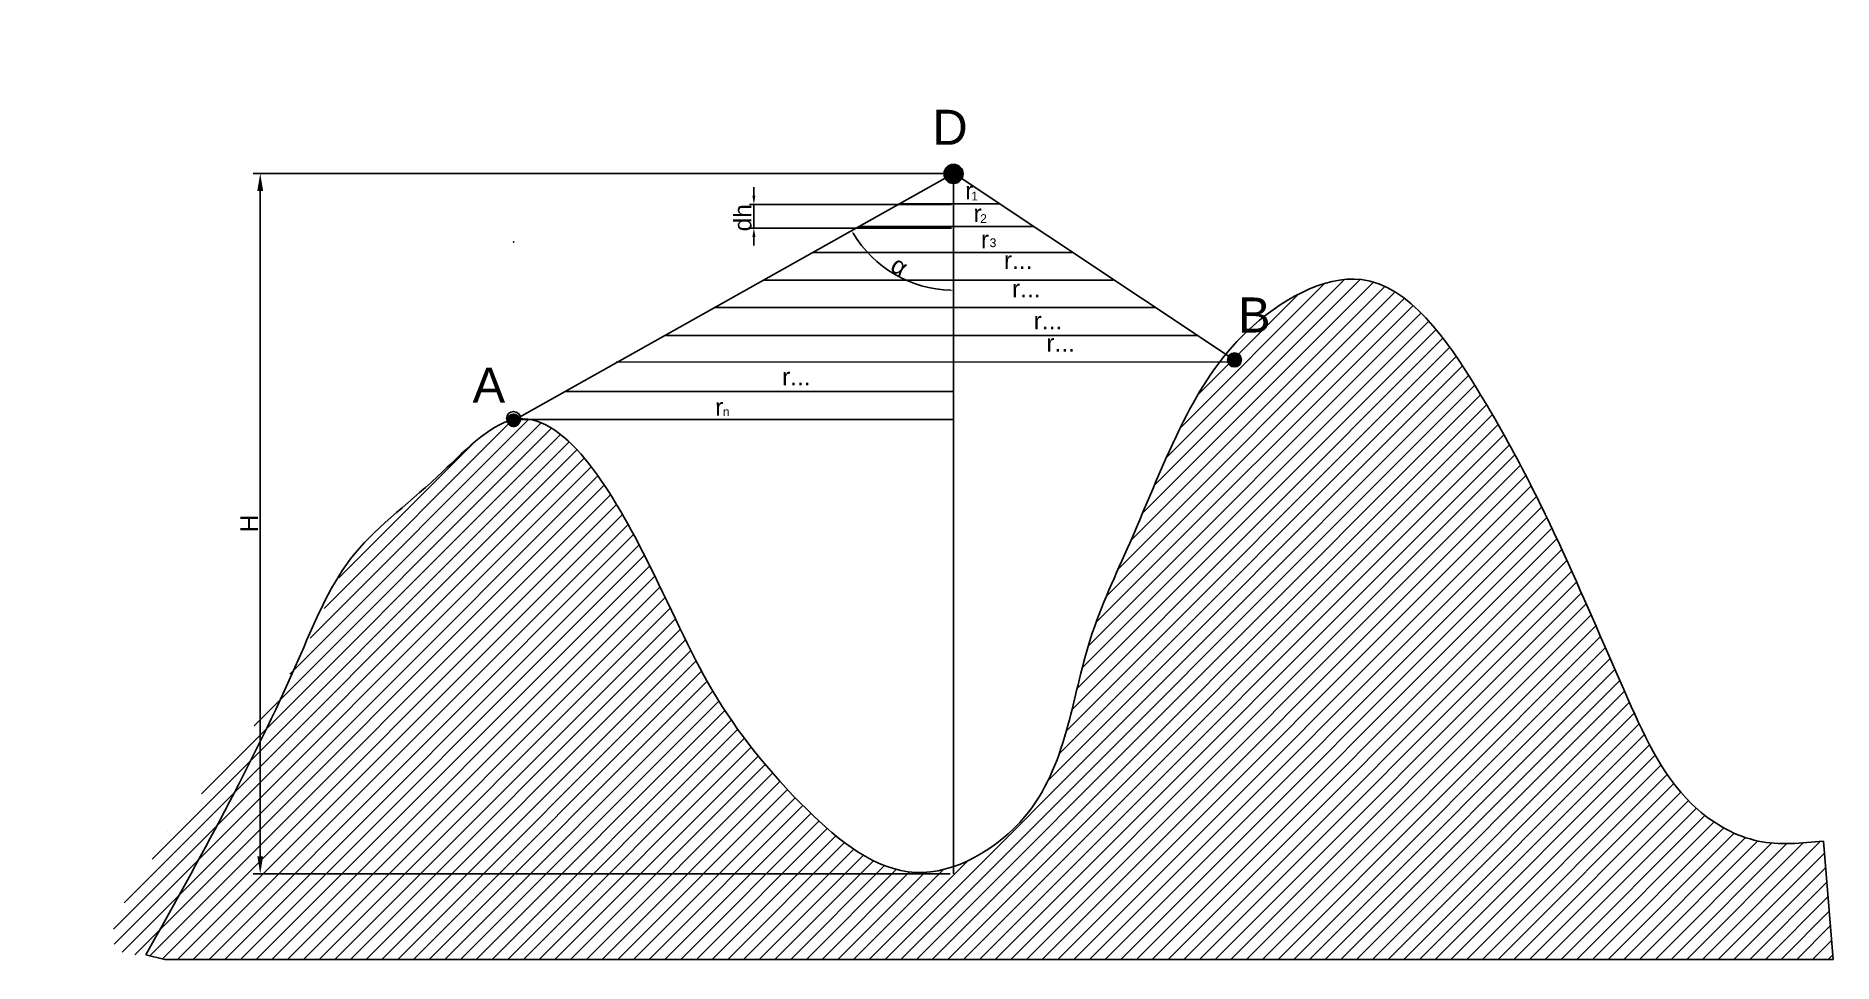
# Model space of a CAD drawing. Header units: millimetres. Extents: x -157 to 356, y 9 to 274.
import ezdxf

# ---------------------------------------------------------------- set-up
doc = ezdxf.new("R2010")
doc.units = ezdxf.units.MM
doc.styles.add('Annotative', font='arial.ttf')
doc.styles.get("Standard").update_dxf_attribs({"font": 'arial.ttf'})
doc.dimstyles.new('ISO-25', dxfattribs={"dimtxt": 2.5, "dimasz": 10, "dimexe": 1.245, "dimexo": 0.625, "dimtad": 1, "dimlfac": 0.985, "dimtxsty": 'Standard', "dimcen": 2.5, "dimadec": 0, "dimazin": 0, "dimtfac": 1, "dimtmove": 0, "dimatfit": 3, "dimfxl": 1, "dimarcsym": 0})

# ---------------------------------------------------------------- blocks, each defined once
blk = doc.blocks.new('*D47')
at = {"color": 0, "lineweight": -2, "ltscale": 2}
blk.add_arc((105.3, 234.52), 33.33, 210.6177, 268.6719, dxfattribs=at)
at = {"color": 0}
for points in [[(76.73, 217.61), (76.51, 217.48), (76.23, 218.21)], [(104.53, 201.07), (104.53, 201.32), (105.3, 201.19)]]:
    blk.add_solid(points, dxfattribs=at)
at = {"layer": 'Defpoints', "color": 0}
for p in [(105.3, 234.52), (105.3, 234.21), (83.67, 209.16), (-20.37, 164.02), (105.3, 34.61)]:
    blk.add_point(p, dxfattribs=at)
at = {"color": 0, "insert": (89.84, 208.11), "char_height": 5, "attachment_point": 5, "rotation": 329.6448, "style": 'Annotative'}
blk.add_mtext('α', dxfattribs=at)
blk = doc.blocks.new('*D46')
at = {"color": 0, "lineweight": -2}
for p, q in [((104.48, 234.58), (-94.74, 234.58)), ((-92.74, 229.58), (-92.74, 39.61)), ((104.3, 34.61), (-94.74, 34.61))]:
    blk.add_line(p, q, dxfattribs=at)
at = {"color": 0}
for points in [[(-91.91, 229.58), (-93.57, 229.58), (-92.74, 234.58)], [(-93.57, 39.61), (-91.91, 39.61), (-92.74, 34.61)]]:
    blk.add_solid(points, dxfattribs=at)
at = {"layer": 'Defpoints', "color": 0}
for p in [(105.48, 234.58), (-92.74, 34.61), (105.3, 34.61)]:
    blk.add_point(p, dxfattribs=at)
at = {"color": 0, "insert": (-95.87, 134.6), "char_height": 5, "attachment_point": 5, "rotation": 90}
blk.add_mtext('H', dxfattribs=at)
blk = doc.blocks.new('*D52')
at = {"color": 0, "lineweight": -2}
for p, q in [((48.26, 228.16), (48.26, 230.66)), ((104.67, 225.66), (47.01, 225.66)), ((48.26, 225.66), (48.26, 218.95)), ((104.67, 218.95), (47.01, 218.95)), ((48.26, 216.45), (48.26, 213.95))]:
    blk.add_line(p, q, dxfattribs=at)
at = {"color": 0}
for points in [[(47.84, 228.16), (48.68, 228.16), (48.26, 225.66)], [(48.68, 216.45), (47.84, 216.45), (48.26, 218.95)]]:
    blk.add_solid(points, dxfattribs=at)
at = {"layer": 'Defpoints', "color": 0}
for p in [(105.3, 225.66), (48.26, 218.95), (105.3, 218.95)]:
    blk.add_point(p, dxfattribs=at)
at = {"color": 0, "insert": (45.09, 221.9), "char_height": 5, "attachment_point": 5, "rotation": 90}
blk.add_mtext('dh', dxfattribs=at)
blk = doc.blocks.new('*D48')
at = {"layer": 'Defpoints', "color": 0}
for p in [(109.45, 239.11), (124.02, 226.55), (124.02, 184.67)]:
    blk.add_point(p, dxfattribs=at)
at = {"color": 0, "insert": (109.77, 229.67), "char_height": 5, "attachment_point": 5}
blk.add_mtext('r', dxfattribs=at)
blk = doc.blocks.new('*D19')
at = {"layer": 'Defpoints', "color": 0}
for p in [(166.59, 252.11), (105.3, 250.52), (166.59, 198.56)]:
    blk.add_point(p, dxfattribs=at)
at = {"color": 0, "insert": (126.07, 201.68), "char_height": 5, "attachment_point": 5}
blk.add_mtext('r...', dxfattribs=at)
blk = doc.blocks.new('*D22')
at = {"layer": 'Defpoints', "color": 0}
for p in [(105.3, 242.86), (176.93, 245.47), (176.93, 189.38)]:
    blk.add_point(p, dxfattribs=at)
at = {"color": 0, "insert": (132.27, 192.5), "char_height": 5, "attachment_point": 5}
blk.add_mtext('r...', dxfattribs=at)
blk = doc.blocks.new('*D25')
at = {"layer": 'Defpoints', "color": 0}
for p in [(182.71, 236.43), (105.3, 234.52), (182.71, 183.02)]:
    blk.add_point(p, dxfattribs=at)
at = {"color": 0, "insert": (135.89, 186.15), "char_height": 5, "attachment_point": 5}
blk.add_mtext('r...', dxfattribs=at)
blk = doc.blocks.new('*D28')
at = {"layer": 'Defpoints', "color": 0}
for p in [(85.21, 229.43), (-1.8, 225.36), (85.21, 173.41)]:
    blk.add_point(p, dxfattribs=at)
at = {"color": 0, "insert": (60.4, 176.54), "char_height": 5, "attachment_point": 5}
blk.add_mtext('r...', dxfattribs=at)
blk = doc.blocks.new('*D54')
at = {"layer": 'Defpoints', "color": 0}
for p in [(104.2, 273.8), (117.08, 273.8), (117.08, 220.02)]:
    blk.add_point(p, dxfattribs=at)
at = {"color": 0, "insert": (112.15, 223.15), "char_height": 5, "attachment_point": 5}
blk.add_mtext('r', dxfattribs=at)
blk = doc.blocks.new('*D53')
at = {"layer": 'Defpoints', "color": 0}
for p in [(103.64, 266.57), (116.52, 266.57), (116.52, 212.57)]:
    blk.add_point(p, dxfattribs=at)
at = {"color": 0, "insert": (114.27, 215.7), "char_height": 5, "attachment_point": 5}
blk.add_mtext('r', dxfattribs=at)
blk = doc.blocks.new('*D51')
at = {"layer": 'Defpoints', "color": 0}
for p in [(42.47, 214.99), (55.34, 214.99), (55.34, 164.77)]:
    blk.add_point(p, dxfattribs=at)
at = {"color": 0, "insert": (38.36, 167.9), "char_height": 5, "attachment_point": 5}
blk.add_mtext('r', dxfattribs=at)
blk = doc.blocks.new('*D44')
at = {"layer": 'Defpoints', "color": 0}
for p in [(103, 258.91), (164.29, 260.49), (164.29, 206.68)]:
    blk.add_point(p, dxfattribs=at)
at = {"color": 0, "insert": (123.77, 209.8), "char_height": 5, "attachment_point": 5}
blk.add_mtext('r...', dxfattribs=at)

msp = doc.modelspace()

# ---------------------------------------------------------------- hatches: boundary and pattern name
h = msp.add_hatch(color=256)
h.set_gradient(color1=(26, 0, 0), color2=(0, 0, 0), one_color=1)
edge = h.paths.add_edge_path()
edge.add_arc((105.3, 234.215), 2.719, 0, 360)
h = msp.add_hatch()
h.set_pattern_fill('ANSI31', color=256, style=0)
h.set_pattern_definition([(45, (-86.3655, -40.683), (-2.245064, 2.245064), [])])
edge = h.paths.add_edge_path()
edge.add_spline(control_points=[(-125.385, 11.461), (-156.795, 9.125), (-82.484, 79.878), (-70.034, 126.387), (-43.843, 144.717), (-13.182, 178.74), (18.595, 125.554), (34.42, 86.506), (59.922, 54.27), (93.205, 27.167), (136.857, 52.809), (139.587, 94.972), (157.174, 131.439), (169.129, 162.496), (187.217, 191.795), (227.081, 214.836), (258.719, 168.913), (278.827, 128.861), (296.626, 86.945), (311.215, 55.122), (334.596, 42.047), (347.447, 43.332), (353.738, 43.961)], knot_values=[0, 0, 0, 0, 94.4906797, 127.261071, 161.4047519, 188.5929918, 242.3904661, 285.8127783, 329.0714434, 364.9078749, 399.9736446, 454.167209, 483.6113486, 521.6843404, 553.0033725, 588.8879121, 634.4646491, 687.9990105, 732.7829644, 770.2269092, 789.6383285, 808.2560371, 808.2560371, 808.2560371, 808.2560371], degree=3, periodic=0)
edge.add_line((-125.385, 11.461), (-119.979, 10.173))
edge.add_line((-119.979, 10.173), (356.497, 10.173))
edge.add_line((353.738, 43.961), (356.497, 10.173))
h = msp.add_hatch(color=256)
h.set_gradient(color1=(20, 0, 0), color2=(0, 0, 0), one_color=1)
edge = h.paths.add_edge_path()
edge.add_arc((185.511, 181.352), 2, 0, 360)
h = msp.add_hatch(color=256)
h.set_gradient(color1=(20, 0, 0), color2=(0, 0, 0), centered=0.5, one_color=1)
edge = h.paths.add_edge_path()
edge.add_arc((-20.368, 164.057), 2, 0, 360)

# ---------------------------------------------------------------- linework, layer by layer
for p, q in [((105.3, 234.515), (-20.368, 164.024)), ((105.3, 34.614), (105.3, 234.215)), ((105.476, 234.578), (186.046, 180.977)), ((118.39, 225.881), (89.7, 225.881)), ((78.45, 219.385), (128.196, 219.385)), ((65.277, 211.996), (139.265, 211.996)), ((51.115, 204.06), (150.856, 204.06)), ((36.956, 196.287), (162.969, 196.287)), ((175.185, 188.304), (23.14, 188.304)), ((186.046, 180.664), (8.959, 180.746)), ((105.203, 172.282), (-5.745, 172.282)), ((-20.368, 164.338), (105.3, 164.338)), ((-119.289, 46.719), (-119.289, 46.719)), ((-119.289, 46.719), (-119.289, 46.719)), ((353.738, 43.961), (356.497, 10.173)), ((-125.385, 11.461), (-119.979, 10.173)), ((-119.979, 10.173), (356.497, 10.173)), ((-119.979, 10.173), (-119.979, 10.173))]:
    msp.add_line(p, q)
for centre, radius in [((105.3, 234.422), 2.719), ((185.526, 181.319), 2), ((-20.368, 164.594), 2)]:
    msp.add_circle(centre, radius)
at = {"start_tangent": (-0.9972471, -0.0741504)}
msp.add_spline([(-125.385, 11.461), (-82, 95.403), (-66.911, 124.493), (-42.136, 147.986), (-20.368, 164.277), (16.995, 125.57), (36.516, 86.783), (63.44, 52.925), (94.47, 34.997), (125.692, 50.957), (144.423, 101.811), (155.625, 129.041), (171.008, 163.868), (189.084, 189.444), (221.773, 204.249), (254.871, 172.916), (279.798, 125.539), (297.891, 84.573), (317.903, 52.925), (335.121, 43.961), (353.738, 43.961)], degree=3, dxfattribs=at)
msp.add_point((-20.368, 214.989))
msp.add_point((-20.368, 214.989))

# ---------------------------------------------------------------- texts
for s, height, p in [('D', 10, (99.249, 242.729)), ('1', 2.5, (110.351, 226.837)), ('2', 2.5, (112.874, 220.402)), ('3', 2.5, (115.589, 213.517)), ('B', 10, (186.522, 189.136)), ('A', 10, (-32.091, 169.113)), ('n', 2.5, (39.386, 165.263))]:
    msp.add_text(s, height=height).set_placement(p)

# ---------------------------------------------------------------- dimensions: what is measured, and where the dimension line sits
for base, p1, p2, text, override, picture, middle in [((117.077, 220.024), (104.198, 273.802), (117.077, 273.802), 'r', {"dimscale": 0, "dimtxt": 5, "dimasz": 2.5, "dimexe": 1.25, "dimexo": 0.625, "dimgap": 0.625, "dimcen": 2.5, "dimse1": 1, "dimse2": 1, "dimsd1": 1, "dimsd2": 1}, '*D54', (112.155, 220.024)), ((116.522, 212.571), (103.643, 266.571), (116.522, 266.571), 'r', {"dimscale": 0, "dimtxt": 5, "dimasz": 2.5, "dimexe": 1.25, "dimexo": 0.625, "dimgap": 0.625, "dimcen": 2.5, "dimse1": 1, "dimse2": 1, "dimsd1": 1, "dimsd2": 1}, '*D53', (114.266, 212.571)), ((164.294, 206.677), (103.002, 258.907), (164.294, 260.493), 'r...', {"dimtxt": 5, "dimse1": 1, "dimse2": 1, "dimsd1": 1, "dimsd2": 1, "dimfxlon": 0}, '*D44', (123.772, 206.677)), ((166.591, 198.557), (105.3, 250.522), (166.591, 252.108), 'r...', {"dimtxt": 5, "dimse1": 1, "dimse2": 1, "dimsd1": 1, "dimsd2": 1, "dimfxlon": 0}, '*D19', (126.07, 198.557)), ((176.928, 189.378), (105.3, 242.858), (176.928, 245.471), 'r...', {"dimtxt": 5, "dimse1": 1, "dimse2": 1, "dimsd1": 1, "dimsd2": 1, "dimfxlon": 0}, '*D22', (132.271, 189.378)), ((182.712, 183.023), (105.3, 234.52), (182.712, 236.433), 'r...', {"dimtxt": 5, "dimse1": 1, "dimse2": 1, "dimsd1": 1, "dimsd2": 1, "dimfxlon": 0}, '*D25', (135.895, 183.023)), ((124.023, 226.548), (109.447, 239.105), (124.023, 184.668), 'r', {"dimscale": 0, "dimtxt": 5, "dimasz": 2.5, "dimexe": 1.25, "dimexo": 0.625, "dimgap": 0.625, "dimcen": 2.5, "dimse1": 1, "dimse2": 1, "dimsd1": 1, "dimsd2": 1}, '*D48', (109.772, 226.548)), ((85.208, 173.411), (-1.796, 225.356), (85.208, 229.433), 'r...', {"dimtxt": 5, "dimse1": 1, "dimse2": 1, "dimsd1": 1, "dimsd2": 1, "dimfxlon": 0}, '*D28', (60.396, 173.411)), ((55.345, 164.773), (42.466, 214.989), (55.345, 214.989), 'r', {"dimscale": 0, "dimtxt": 5, "dimasz": 2.5, "dimexe": 1.25, "dimexo": 0.625, "dimgap": 0.625, "dimcen": 2.5, "dimse1": 1, "dimse2": 1, "dimsd1": 1, "dimsd2": 1}, '*D51', (38.358, 164.773))]:
    dim = msp.add_linear_dim(base=base, p1=p1, p2=p2, text=text, dimstyle='ISO-25', override=override)
    dim.commit()
    dim.dimension.update_dxf_attribs({"geometry": picture, "text_midpoint": middle, "dimtype": 160})
for base, p1, p2, text, override, picture, middle in [((-92.741, 34.614), (105.476, 234.578), (105.3, 34.614), 'H', {"dimscale": 0, "dimtxt": 5, "dimasz": 5, "dimexe": 2, "dimexo": 1, "dimgap": 0.625, "dimcen": 2.5}, '*D46', (-92.741, 134.596)), ((48.259, 218.952), (105.3, 225.66), (105.3, 218.952), 'dh', {"dimscale": 0, "dimtxt": 5, "dimasz": 2.5, "dimexe": 1.25, "dimexo": 0.625, "dimgap": 0.625, "dimcen": 2.5}, '*D52', (48.259, 221.899))]:
    dim = msp.add_linear_dim(base=base, p1=p1, p2=p2, angle=90, text=text, dimstyle='ISO-25', override=override)
    dim.commit()
    dim.dimension.update_dxf_attribs({"geometry": picture, "text_midpoint": middle, "dimtype": 160})
at = {"ltscale": 2}
dim = msp.add_angular_dim_2l(base=(83.666, 209.162), line1=((105.3, 234.515), (-20.368, 164.024)), line2=((105.3, 34.614), (105.3, 234.215)), text='α', dimstyle='ISO-25', override={"dimscale": 0, "dimtxt": 5, "dimasz": 0.772509, "dimexe": 0.386254, "dimexo": 0.193127, "dimgap": 0.193127, "dimtxsty": 'Annotative', "dimcen": 0.772509}, dxfattribs=at)
dim.commit()
dim.dimension.update_dxf_attribs({"geometry": '*D47', "text_midpoint": (88.457, 205.756), "dimtype": 162})

doc.saveas('drawing.dxf')
